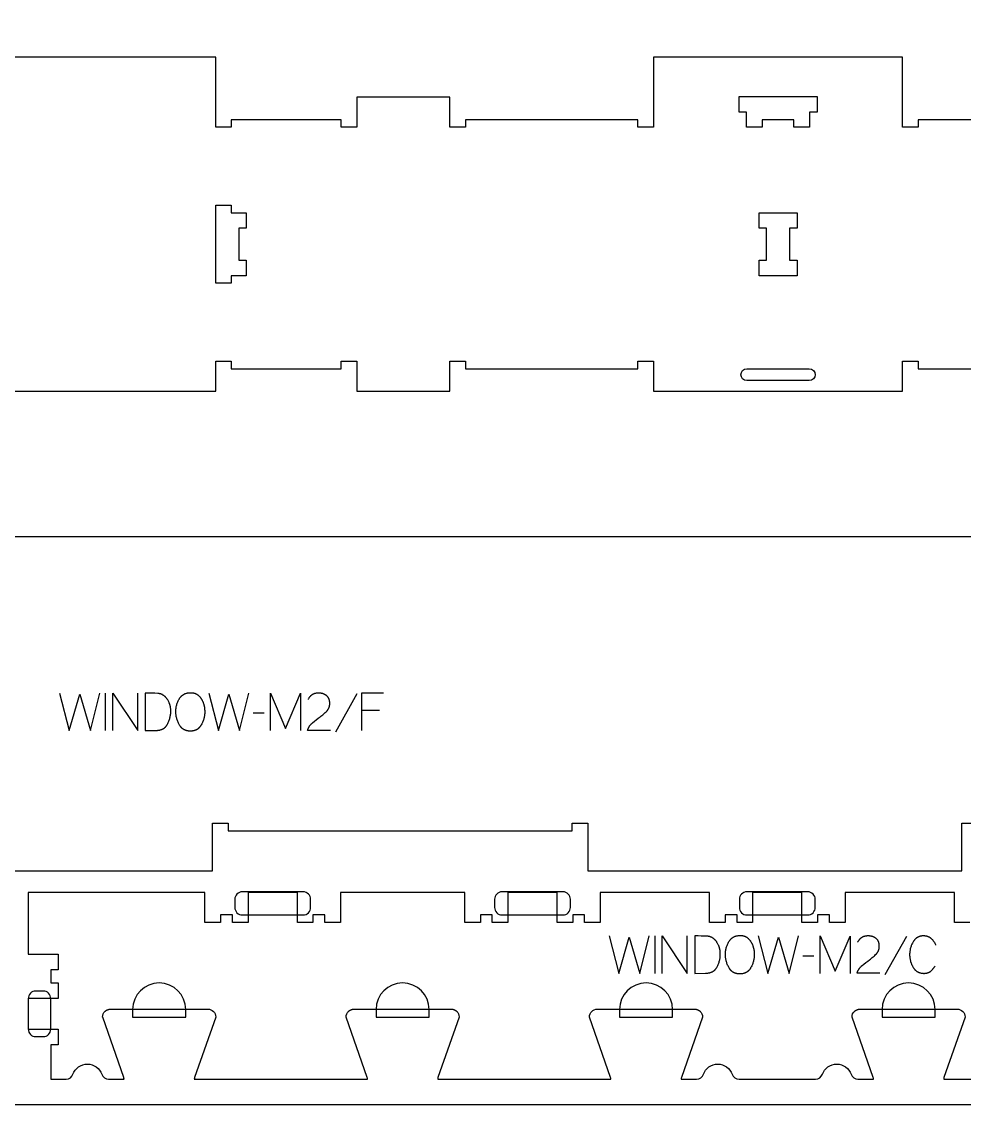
# Model space of a CAD drawing. Extents: x 0 to 4485, y 0 to 8771.
# Drawn here: x 1596 to 2350, y 3763 to 4630 of the extents above; entities that cross this region are included whole.
import ezdxf

# ---------------------------------------------------------------- set-up
doc = ezdxf.new("R2010")
doc.units = 0
for name, color, linetype in [('0_SHEET_SPRUCEPLY_2440X122', 1, 'CONTINUOUS'), ('1_ANYTOOL_1MMDEEP_LABELS_S', 2, 'CONTINUOUS'), ('3_ANYTOOL_CUTTHROUGH_INSID', 4, 'CONTINUOUS'), ('4_ANYTOOL_CUTTHROUGH_OUTSI', 5, 'CONTINUOUS'), ('5_ANYTOOL_HALF_MILL_9MM_IN', 3, 'CONTINUOUS')]:
    doc.layers.add(name, color=color, linetype=linetype)

msp = doc.modelspace()

# ---------------------------------------------------------------- linework, layer by layer
at = {"layer": '0_SHEET_SPRUCEPLY_2440X122'}
msp.add_lwpolyline([(371.7, 4982.59), (371.7, 3762.59), (2811.7, 3762.59), (2811.7, 4982.59)], close=True, dxfattribs=at)
at = {"layer": '1_ANYTOOL_1MMDEEP_LABELS_S', "color": 2}
for points in [[(1625.94, 4092.07), (1633.66, 4062.07), (1642.1, 4091.17), (1650.59, 4062.07), (1658.09, 4092.07)], [(1662.46, 4092.07), (1662.46, 4062.07)], [(1668.46, 4062.07), (1668.46, 4092.07), (1688.51, 4062.07), (1688.51, 4092.07)], [(1745.34, 4092.07), (1753.06, 4062.07), (1761.5, 4091.17), (1769.99, 4062.07), (1777.49, 4092.07)], [(1794.84, 4062.07), (1794.84, 4092.07), (1806.84, 4063.7), (1818.84, 4091.94), (1818.84, 4062.07)], [(1842.71, 4062.11), (1824.41, 4062.15), (1824.56, 4062.61), (1824.64, 4062.83), (1824.72, 4063.05), (1824.81, 4063.27), (1824.9, 4063.49), (1824.99, 4063.71), (1825.09, 4063.92), (1825.19, 4064.13), (1825.29, 4064.34), (1825.4, 4064.54), (1825.51, 4064.75), (1825.62, 4064.95), (1825.74, 4065.14), (1825.86, 4065.34), (1825.98, 4065.53), (1826.11, 4065.72), (1826.24, 4065.91), (1826.38, 4066.1), (1826.52, 4066.28), (1826.66, 4066.46), (1826.81, 4066.64), (1826.96, 4066.82), (1827.11, 4066.99), (1827.27, 4067.17), (1827.43, 4067.34), (1827.59, 4067.5), (1827.76, 4067.67), (1827.93, 4067.83), (1828.11, 4067.99), (1828.46, 4068.3), (1829.94, 4069.52), (1831.43, 4070.71), (1832.94, 4071.87), (1834.46, 4073), (1835.22, 4073.56), (1835.95, 4074.13), (1836.66, 4074.7), (1837.35, 4075.29), (1838.02, 4075.88), (1838.66, 4076.48), (1839.29, 4077.09), (1839.89, 4077.71), (1840.03, 4077.87), (1840.17, 4078.03), (1840.31, 4078.19), (1840.44, 4078.35), (1840.57, 4078.51), (1840.69, 4078.68), (1840.8, 4078.85), (1840.92, 4079.02), (1841.03, 4079.2), (1841.13, 4079.38), (1841.23, 4079.56), (1841.32, 4079.74), (1841.41, 4079.92), (1841.5, 4080.11), (1841.58, 4080.29), (1841.65, 4080.48), (1841.73, 4080.68), (1841.79, 4080.87), (1841.85, 4081.07), (1841.91, 4081.27), (1841.96, 4081.47), (1842.01, 4081.67), (1842.06, 4081.88), (1842.1, 4082.09), (1842.13, 4082.3), (1842.16, 4082.51), (1842.19, 4082.73), (1842.21, 4082.95), (1842.22, 4083.17), (1842.23, 4083.39), (1842.24, 4083.61), (1842.24, 4083.84), (1842.24, 4084.09), (1842.23, 4084.33), (1842.22, 4084.58), (1842.2, 4084.82), (1842.18, 4085.05), (1842.15, 4085.28), (1842.12, 4085.51), (1842.09, 4085.73), (1842.04, 4085.95), (1842, 4086.17), (1841.94, 4086.38), (1841.89, 4086.59), (1841.83, 4086.79), (1841.76, 4086.99), (1841.69, 4087.19), (1841.61, 4087.38), (1841.53, 4087.57), (1841.44, 4087.76), (1841.35, 4087.94), (1841.26, 4088.12), (1841.15, 4088.3), (1841.05, 4088.47), (1840.94, 4088.63), (1840.82, 4088.8), (1840.7, 4088.96), (1840.57, 4089.11), (1840.44, 4089.26), (1840.31, 4089.41), (1840.17, 4089.56), (1840.02, 4089.7), (1839.87, 4089.83), (1839.71, 4089.97), (1839.56, 4090.1), (1839.39, 4090.22), (1839.23, 4090.34), (1839.06, 4090.46), (1838.89, 4090.57), (1838.72, 4090.68), (1838.55, 4090.79), (1838.37, 4090.89), (1838.19, 4090.98), (1838, 4091.07), (1837.82, 4091.16), (1837.63, 4091.25), (1837.44, 4091.33), (1837.25, 4091.4), (1837.05, 4091.47), (1836.85, 4091.54), (1836.65, 4091.61), (1836.45, 4091.66), (1836.24, 4091.72), (1836.04, 4091.77), (1835.82, 4091.82), (1835.61, 4091.86), (1835.39, 4091.9), (1835.17, 4091.94), (1834.95, 4091.97), (1834.73, 4091.99), (1834.5, 4092.02), (1834.27, 4092.03), (1834.04, 4092.05), (1833.81, 4092.06), (1833.33, 4092.07), (1832.96, 4092.06), (1832.6, 4092.05), (1832.25, 4092.02), (1831.9, 4091.99), (1831.56, 4091.94), (1831.23, 4091.89), (1830.9, 4091.82), (1830.58, 4091.75), (1830.27, 4091.66), (1830.11, 4091.62), (1829.96, 4091.57), (1829.81, 4091.52), (1829.66, 4091.46), (1829.51, 4091.41), (1829.36, 4091.35), (1829.22, 4091.29), (1829.08, 4091.23), (1828.93, 4091.16), (1828.79, 4091.09), (1828.66, 4091.02), (1828.52, 4090.95), (1828.38, 4090.87), (1828.25, 4090.79), (1828.12, 4090.71), (1827.99, 4090.63), (1827.86, 4090.54), (1827.73, 4090.45), (1827.61, 4090.36), (1827.48, 4090.27), (1827.36, 4090.17), (1827.24, 4090.07), (1827.12, 4089.97), (1827.01, 4089.87), (1826.89, 4089.76), (1826.78, 4089.66), (1826.66, 4089.55), (1826.55, 4089.43), (1826.45, 4089.32), (1826.34, 4089.2), (1826.23, 4089.08), (1826.13, 4088.95), (1825.93, 4088.7), (1825.73, 4088.44), (1825.54, 4088.16), (1825.35, 4087.88), (1825.18, 4087.58), (1825.01, 4087.28), (1824.84, 4086.97)], [(1863.93, 4091.6), (1846.74, 4060.82)], [(1885.19, 4092.07), (1867.53, 4092.07), (1867.53, 4062.07)], [(1882.01, 4078.1), (1867.53, 4078.1)], [(1789.7, 4075.95), (1780.91, 4075.87)], [(2065.93, 3897.54), (2073.65, 3867.54), (2082.09, 3896.64), (2090.57, 3867.54), (2098.07, 3897.54)], [(2102.45, 3897.54), (2102.45, 3867.54)], [(2108.45, 3867.54), (2108.45, 3897.54), (2128.5, 3867.54), (2128.5, 3897.54)], [(2185.33, 3897.54), (2193.05, 3867.54), (2201.49, 3896.64), (2209.97, 3867.54), (2217.47, 3897.54)], [(2234.83, 3867.54), (2234.83, 3897.54), (2246.83, 3869.17), (2258.83, 3897.41), (2258.83, 3867.54)], [(2282.7, 3867.58), (2264.4, 3867.62), (2264.55, 3868.08), (2264.63, 3868.3), (2264.71, 3868.53), (2264.8, 3868.75), (2264.89, 3868.96), (2264.98, 3869.18), (2265.07, 3869.39), (2265.17, 3869.6), (2265.28, 3869.81), (2265.38, 3870.01), (2265.5, 3870.22), (2265.61, 3870.42), (2265.73, 3870.62), (2265.85, 3870.81), (2265.97, 3871), (2266.1, 3871.2), (2266.23, 3871.38), (2266.37, 3871.57), (2266.51, 3871.75), (2266.65, 3871.94), (2266.8, 3872.11), (2266.95, 3872.29), (2267.1, 3872.47), (2267.26, 3872.64), (2267.42, 3872.81), (2267.58, 3872.97), (2267.75, 3873.14), (2267.92, 3873.3), (2268.09, 3873.46), (2268.45, 3873.77), (2269.93, 3874.99), (2271.42, 3876.18), (2272.93, 3877.34), (2274.45, 3878.47), (2275.21, 3879.03), (2275.94, 3879.6), (2276.65, 3880.17), (2277.34, 3880.76), (2278.01, 3881.35), (2278.65, 3881.95), (2279.27, 3882.56), (2279.87, 3883.18), (2280.02, 3883.34), (2280.16, 3883.5), (2280.3, 3883.66), (2280.43, 3883.82), (2280.55, 3883.99), (2280.68, 3884.15), (2280.79, 3884.32), (2280.91, 3884.5), (2281.01, 3884.67), (2281.12, 3884.85), (2281.22, 3885.03), (2281.31, 3885.21), (2281.4, 3885.39), (2281.49, 3885.58), (2281.57, 3885.77), (2281.64, 3885.96), (2281.71, 3886.15), (2281.78, 3886.34), (2281.84, 3886.54), (2281.9, 3886.74), (2281.95, 3886.94), (2282, 3887.15), (2282.05, 3887.35), (2282.08, 3887.56), (2282.12, 3887.77), (2282.15, 3887.98), (2282.17, 3888.2), (2282.19, 3888.42), (2282.21, 3888.64), (2282.22, 3888.86), (2282.23, 3889.08), (2282.23, 3889.31), (2282.23, 3889.56), (2282.22, 3889.81), (2282.21, 3890.05), (2282.19, 3890.29), (2282.17, 3890.52), (2282.14, 3890.75), (2282.11, 3890.98), (2282.07, 3891.2), (2282.03, 3891.42), (2281.98, 3891.64), (2281.93, 3891.85), (2281.88, 3892.06), (2281.81, 3892.26), (2281.75, 3892.47), (2281.68, 3892.66), (2281.6, 3892.86), (2281.52, 3893.05), (2281.43, 3893.23), (2281.34, 3893.41), (2281.24, 3893.59), (2281.14, 3893.77), (2281.04, 3893.94), (2280.93, 3894.1), (2280.81, 3894.27), (2280.69, 3894.43), (2280.56, 3894.58), (2280.43, 3894.74), (2280.3, 3894.88), (2280.16, 3895.03), (2280.01, 3895.17), (2279.86, 3895.31), (2279.7, 3895.44), (2279.54, 3895.57), (2279.38, 3895.69), (2279.22, 3895.81), (2279.05, 3895.93), (2278.88, 3896.04), (2278.71, 3896.15), (2278.53, 3896.26), (2278.36, 3896.36), (2278.18, 3896.45), (2277.99, 3896.55), (2277.81, 3896.63), (2277.62, 3896.72), (2277.43, 3896.8), (2277.24, 3896.87), (2277.04, 3896.95), (2276.84, 3897.01), (2276.64, 3897.08), (2276.44, 3897.14), (2276.23, 3897.19), (2276.02, 3897.24), (2275.81, 3897.29), (2275.6, 3897.33), (2275.38, 3897.37), (2275.16, 3897.41), (2274.94, 3897.44), (2274.72, 3897.46), (2274.49, 3897.49), (2274.26, 3897.51), (2274.03, 3897.52), (2273.79, 3897.53), (2273.32, 3897.54), (2272.95, 3897.53), (2272.59, 3897.52), (2272.24, 3897.49), (2271.89, 3897.46), (2271.55, 3897.41), (2271.22, 3897.36), (2270.89, 3897.29), (2270.57, 3897.22), (2270.26, 3897.13), (2270.1, 3897.09), (2269.95, 3897.04), (2269.8, 3896.99), (2269.65, 3896.94), (2269.5, 3896.88), (2269.35, 3896.82), (2269.21, 3896.76), (2269.06, 3896.7), (2268.92, 3896.63), (2268.78, 3896.56), (2268.64, 3896.49), (2268.51, 3896.42), (2268.37, 3896.34), (2268.24, 3896.26), (2268.11, 3896.18), (2267.98, 3896.1), (2267.85, 3896.01), (2267.72, 3895.92), (2267.6, 3895.83), (2267.47, 3895.74), (2267.35, 3895.64), (2267.23, 3895.55), (2267.11, 3895.45), (2266.99, 3895.34), (2266.88, 3895.24), (2266.77, 3895.13), (2266.65, 3895.02), (2266.54, 3894.9), (2266.43, 3894.79), (2266.33, 3894.67), (2266.22, 3894.55), (2266.12, 3894.43), (2265.91, 3894.17), (2265.72, 3893.91), (2265.53, 3893.63), (2265.34, 3893.35), (2265.17, 3893.06), (2265, 3892.75), (2264.83, 3892.44)], [(2303.92, 3897.07), (2286.73, 3866.3)], [(2327.53, 3890.04), (2327.37, 3890.44), (2327.2, 3890.83), (2327.02, 3891.22), (2326.83, 3891.6), (2326.63, 3891.96), (2326.42, 3892.32), (2326.2, 3892.67), (2325.97, 3893.01), (2325.73, 3893.34), (2325.48, 3893.67), (2325.23, 3893.98), (2324.96, 3894.29), (2324.68, 3894.58), (2324.39, 3894.87), (2324.09, 3895.15), (2323.78, 3895.42), (2323.62, 3895.55), (2323.46, 3895.67), (2323.3, 3895.8), (2323.14, 3895.91), (2322.97, 3896.03), (2322.8, 3896.14), (2322.63, 3896.24), (2322.46, 3896.35), (2322.29, 3896.44), (2322.11, 3896.54), (2321.93, 3896.62), (2321.75, 3896.71), (2321.56, 3896.79), (2321.38, 3896.87), (2321.19, 3896.94), (2321, 3897.01), (2320.81, 3897.07), (2320.62, 3897.13), (2320.42, 3897.19), (2320.22, 3897.24), (2320.02, 3897.29), (2319.82, 3897.33), (2319.61, 3897.37), (2319.41, 3897.41), (2319.2, 3897.44), (2318.99, 3897.46), (2318.77, 3897.49), (2318.56, 3897.51), (2318.34, 3897.52), (2318.12, 3897.53), (2317.9, 3897.54), (2317.67, 3897.54), (2317.33, 3897.53), (2316.99, 3897.52), (2316.66, 3897.5), (2316.33, 3897.47), (2316.01, 3897.42), (2315.7, 3897.37), (2315.39, 3897.31), (2315.08, 3897.25), (2314.78, 3897.17), (2314.49, 3897.08), (2314.2, 3896.98), (2313.91, 3896.88), (2313.63, 3896.76), (2313.49, 3896.7), (2313.36, 3896.64), (2313.22, 3896.57), (2313.09, 3896.51), (2312.96, 3896.44), (2312.83, 3896.37), (2312.7, 3896.29), (2312.57, 3896.21), (2312.44, 3896.13), (2312.32, 3896.05), (2312.19, 3895.97), (2312.07, 3895.88), (2311.95, 3895.8), (2311.83, 3895.71), (2311.59, 3895.52), (2311.36, 3895.32), (2311.13, 3895.11), (2310.91, 3894.9), (2310.7, 3894.67), (2310.49, 3894.44), (2310.28, 3894.2), (2310.08, 3893.95), (2309.89, 3893.68), (2309.7, 3893.41), (2309.52, 3893.13), (2309.34, 3892.85), (2309, 3892.26), (2308.68, 3891.66), (2308.38, 3891.05), (2308.11, 3890.44), (2307.86, 3889.82), (2307.63, 3889.2), (2307.42, 3888.56), (2307.23, 3887.92), (2307.07, 3887.27), (2306.93, 3886.62), (2306.81, 3885.96), (2306.71, 3885.29), (2306.63, 3884.61), (2306.58, 3883.93), (2306.54, 3883.24), (2306.53, 3882.54), (2306.54, 3881.84), (2306.58, 3881.15), (2306.63, 3880.47), (2306.71, 3879.79), (2306.81, 3879.12), (2306.93, 3878.46), (2307.08, 3877.8), (2307.16, 3877.48), (2307.24, 3877.15), (2307.34, 3876.83), (2307.43, 3876.51), (2307.54, 3876.2), (2307.65, 3875.88), (2307.76, 3875.57), (2307.88, 3875.25), (2308.13, 3874.64), (2308.41, 3874.02), (2308.71, 3873.42), (2309.04, 3872.82), (2309.38, 3872.23), (2309.56, 3871.94), (2309.75, 3871.66), (2309.94, 3871.39), (2310.14, 3871.13), (2310.34, 3870.88), (2310.55, 3870.64), (2310.77, 3870.4), (2310.99, 3870.18), (2311.22, 3869.96), (2311.45, 3869.76), (2311.69, 3869.56), (2311.81, 3869.46), (2311.93, 3869.37), (2312.06, 3869.28), (2312.18, 3869.19), (2312.31, 3869.11), (2312.44, 3869.02), (2312.57, 3868.94), (2312.7, 3868.86), (2312.83, 3868.79), (2312.97, 3868.71), (2313.1, 3868.64), (2313.24, 3868.57), (2313.52, 3868.44), (2313.8, 3868.31), (2314.09, 3868.2), (2314.39, 3868.09), (2314.69, 3868), (2315, 3867.91), (2315.31, 3867.83), (2315.63, 3867.76), (2315.95, 3867.7), (2316.28, 3867.65), (2316.62, 3867.61), (2316.96, 3867.58), (2317.31, 3867.56), (2317.66, 3867.54), (2318.02, 3867.54), (2318.4, 3867.54), (2318.77, 3867.56), (2318.96, 3867.58), (2319.14, 3867.6), (2319.32, 3867.62), (2319.5, 3867.64), (2319.68, 3867.67), (2319.85, 3867.7), (2320.03, 3867.73), (2320.2, 3867.77), (2320.37, 3867.81), (2320.54, 3867.85), (2320.7, 3867.9), (2320.87, 3867.95), (2321.03, 3868), (2321.19, 3868.05), (2321.35, 3868.11), (2321.51, 3868.17), (2321.66, 3868.24), (2321.81, 3868.31), (2321.97, 3868.38), (2322.12, 3868.45), (2322.26, 3868.53), (2322.41, 3868.61), (2322.55, 3868.7), (2322.7, 3868.79), (2322.84, 3868.88), (2322.97, 3868.97), (2323.11, 3869.07), (2323.25, 3869.17), (2323.51, 3869.37), (2323.77, 3869.59), (2324.03, 3869.81), (2324.27, 3870.04), (2324.52, 3870.28), (2324.76, 3870.52), (2324.99, 3870.77), (2325.22, 3871.03), (2325.44, 3871.3), (2325.66, 3871.57), (2325.87, 3871.85), (2326.07, 3872.14), (2326.28, 3872.44), (2326.47, 3872.74), (2326.66, 3873.05), (2326.85, 3873.37)], [(2229.69, 3881.42), (2220.9, 3881.34)]]:
    msp.add_lwpolyline(points, dxfattribs=at)
for points in [[(1694.56, 4092.07), (1694.56, 4062.07), (1703.09, 4062.15), (1703.5, 4062.16), (1703.9, 4062.18), (1704.3, 4062.21), (1704.68, 4062.25), (1705.06, 4062.3), (1705.44, 4062.36), (1705.8, 4062.42), (1706.16, 4062.5), (1706.5, 4062.58), (1706.84, 4062.68), (1707.18, 4062.78), (1707.5, 4062.9), (1707.82, 4063.02), (1707.97, 4063.09), (1708.13, 4063.15), (1708.28, 4063.22), (1708.43, 4063.3), (1708.58, 4063.37), (1708.72, 4063.45), (1708.87, 4063.53), (1709.01, 4063.61), (1709.15, 4063.69), (1709.28, 4063.78), (1709.42, 4063.87), (1709.55, 4063.96), (1709.69, 4064.06), (1709.82, 4064.15), (1709.94, 4064.25), (1710.07, 4064.35), (1710.19, 4064.45), (1710.32, 4064.56), (1710.44, 4064.67), (1710.55, 4064.78), (1710.67, 4064.89), (1710.78, 4065.01), (1710.9, 4065.12), (1711.01, 4065.24), (1711.12, 4065.36), (1711.22, 4065.49), (1711.33, 4065.62), (1711.43, 4065.74), (1711.53, 4065.88), (1711.63, 4066.01), (1711.72, 4066.15), (1711.82, 4066.29), (1712, 4066.57), (1712.18, 4066.86), (1712.34, 4067.17), (1712.66, 4067.79), (1712.96, 4068.41), (1713.23, 4069.04), (1713.49, 4069.68), (1713.72, 4070.32), (1713.94, 4070.97), (1714.13, 4071.62), (1714.3, 4072.28), (1714.46, 4072.94), (1714.59, 4073.61), (1714.7, 4074.29), (1714.79, 4074.97), (1714.87, 4075.66), (1714.92, 4076.35), (1714.95, 4077.05), (1714.96, 4077.75), (1714.95, 4078.35), (1714.92, 4078.94), (1714.87, 4079.53), (1714.8, 4080.1), (1714.71, 4080.68), (1714.66, 4080.96), (1714.61, 4081.24), (1714.55, 4081.53), (1714.48, 4081.8), (1714.41, 4082.08), (1714.34, 4082.36), (1714.26, 4082.63), (1714.17, 4082.91), (1714.08, 4083.18), (1713.99, 4083.45), (1713.89, 4083.72), (1713.78, 4083.99), (1713.67, 4084.25), (1713.56, 4084.52), (1713.32, 4085.04), (1713.05, 4085.56), (1712.77, 4086.07), (1712.47, 4086.58), (1712.28, 4086.89), (1712.08, 4087.18), (1711.88, 4087.47), (1711.67, 4087.75), (1711.47, 4088.02), (1711.25, 4088.28), (1711.04, 4088.53), (1710.82, 4088.77), (1710.6, 4089), (1710.37, 4089.23), (1710.15, 4089.44), (1709.91, 4089.64), (1709.68, 4089.84), (1709.44, 4090.02), (1709.2, 4090.2), (1708.95, 4090.37), (1708.7, 4090.53), (1708.45, 4090.68), (1708.2, 4090.82), (1707.94, 4090.95), (1707.67, 4091.07), (1707.41, 4091.18), (1707.14, 4091.28), (1706.87, 4091.37), (1706.59, 4091.46), (1706.31, 4091.53), (1706.03, 4091.6), (1705.74, 4091.66), (1705.45, 4091.7), (1705.16, 4091.74), (1704.86, 4091.77), (1704.56, 4091.79), (1702.13, 4091.89), (1699.65, 4091.98), (1697.13, 4092.03)], [(1731.03, 4092.41), (1731.4, 4092.4), (1731.77, 4092.39), (1732.12, 4092.36), (1732.47, 4092.32), (1732.65, 4092.29), (1732.82, 4092.27), (1732.99, 4092.24), (1733.15, 4092.2), (1733.32, 4092.17), (1733.48, 4092.13), (1733.64, 4092.08), (1733.8, 4092.04), (1733.96, 4091.99), (1734.12, 4091.94), (1734.27, 4091.89), (1734.43, 4091.83), (1734.58, 4091.77), (1734.73, 4091.71), (1734.88, 4091.65), (1735.02, 4091.58), (1735.17, 4091.51), (1735.31, 4091.43), (1735.45, 4091.36), (1735.59, 4091.28), (1735.73, 4091.2), (1735.86, 4091.11), (1736, 4091.02), (1736.13, 4090.93), (1736.39, 4090.74), (1736.64, 4090.55), (1736.89, 4090.35), (1737.13, 4090.14), (1737.37, 4089.93), (1737.6, 4089.71), (1737.82, 4089.49), (1738.04, 4089.25), (1738.25, 4089.02), (1738.46, 4088.77), (1738.66, 4088.52), (1738.86, 4088.27), (1739.05, 4088.01), (1739.23, 4087.74), (1739.41, 4087.46), (1739.58, 4087.18), (1739.75, 4086.9), (1739.91, 4086.61), (1740.06, 4086.31), (1740.21, 4086.02), (1740.35, 4085.72), (1740.49, 4085.41), (1740.62, 4085.1), (1740.75, 4084.79), (1740.87, 4084.48), (1740.98, 4084.16), (1741.09, 4083.84), (1741.19, 4083.51), (1741.29, 4083.18), (1741.38, 4082.85), (1741.47, 4082.51), (1741.55, 4082.17), (1741.7, 4081.48), (1741.82, 4080.81), (1741.93, 4080.14), (1742.02, 4079.48), (1742.08, 4078.82), (1742.13, 4078.17), (1742.16, 4077.53), (1742.17, 4076.9), (1742.16, 4076.26), (1742.13, 4075.62), (1742.07, 4074.98), (1742, 4074.35), (1741.9, 4073.71), (1741.78, 4073.07), (1741.64, 4072.43), (1741.48, 4071.8), (1741.3, 4071.16), (1741.09, 4070.52), (1740.87, 4069.88), (1740.62, 4069.25), (1740.35, 4068.61), (1740.06, 4067.97), (1739.74, 4067.33), (1739.41, 4066.7), (1739.23, 4066.38), (1739.05, 4066.08), (1738.86, 4065.78), (1738.67, 4065.5), (1738.47, 4065.23), (1738.26, 4064.96), (1738.05, 4064.71), (1737.83, 4064.46), (1737.71, 4064.35), (1737.6, 4064.23), (1737.49, 4064.12), (1737.37, 4064.01), (1737.25, 4063.9), (1737.13, 4063.79), (1737.01, 4063.69), (1736.89, 4063.59), (1736.76, 4063.49), (1736.63, 4063.39), (1736.51, 4063.3), (1736.38, 4063.21), (1736.25, 4063.12), (1736.11, 4063.03), (1735.98, 4062.95), (1735.85, 4062.87), (1735.71, 4062.79), (1735.57, 4062.72), (1735.43, 4062.64), (1735.29, 4062.57), (1735.14, 4062.5), (1735, 4062.44), (1734.85, 4062.37), (1734.71, 4062.31), (1734.56, 4062.25), (1734.4, 4062.2), (1734.25, 4062.14), (1734.1, 4062.09), (1733.78, 4062), (1733.47, 4061.91), (1733.14, 4061.84), (1732.81, 4061.77), (1732.47, 4061.72), (1732.13, 4061.68), (1731.78, 4061.64), (1731.42, 4061.62), (1731.06, 4061.6), (1730.69, 4061.6), (1730.3, 4061.6), (1729.93, 4061.62), (1729.56, 4061.64), (1729.2, 4061.68), (1728.84, 4061.72), (1728.49, 4061.78), (1728.15, 4061.84), (1727.81, 4061.92), (1727.48, 4062.01), (1727.16, 4062.1), (1727, 4062.15), (1726.85, 4062.21), (1726.69, 4062.27), (1726.54, 4062.32), (1726.38, 4062.39), (1726.23, 4062.45), (1726.09, 4062.52), (1725.94, 4062.59), (1725.79, 4062.66), (1725.65, 4062.73), (1725.51, 4062.81), (1725.37, 4062.89), (1725.23, 4062.97), (1725.09, 4063.06), (1724.96, 4063.15), (1724.82, 4063.24), (1724.69, 4063.33), (1724.56, 4063.42), (1724.43, 4063.52), (1724.3, 4063.62), (1724.18, 4063.72), (1724.05, 4063.83), (1723.93, 4063.94), (1723.81, 4064.05), (1723.69, 4064.16), (1723.57, 4064.27), (1723.46, 4064.39), (1723.35, 4064.51), (1723.23, 4064.64), (1723.12, 4064.76), (1722.91, 4065.02), (1722.7, 4065.29), (1722.49, 4065.57), (1722.3, 4065.85), (1722.11, 4066.15), (1721.93, 4066.46), (1721.75, 4066.78), (1721.42, 4067.43), (1721.1, 4068.08), (1720.81, 4068.73), (1720.54, 4069.38), (1720.29, 4070.03), (1720.07, 4070.68), (1719.86, 4071.33), (1719.68, 4071.98), (1719.52, 4072.63), (1719.38, 4073.28), (1719.26, 4073.93), (1719.16, 4074.58), (1719.08, 4075.24), (1719.03, 4075.89), (1719, 4076.54), (1718.99, 4077.2), (1719, 4077.89), (1719.03, 4078.58), (1719.09, 4079.26), (1719.17, 4079.93), (1719.27, 4080.6), (1719.39, 4081.27), (1719.54, 4081.93), (1719.71, 4082.58), (1719.9, 4083.23), (1720.12, 4083.87), (1720.35, 4084.5), (1720.61, 4085.13), (1720.9, 4085.75), (1721.2, 4086.37), (1721.53, 4086.98), (1721.88, 4087.59), (1722.06, 4087.88), (1722.25, 4088.17), (1722.45, 4088.45), (1722.65, 4088.72), (1722.87, 4088.98), (1723.08, 4089.23), (1723.31, 4089.47), (1723.54, 4089.7), (1723.65, 4089.81), (1723.77, 4089.92), (1723.89, 4090.03), (1724.02, 4090.13), (1724.14, 4090.23), (1724.27, 4090.33), (1724.39, 4090.43), (1724.52, 4090.53), (1724.65, 4090.62), (1724.78, 4090.71), (1724.92, 4090.8), (1725.05, 4090.88), (1725.19, 4090.97), (1725.33, 4091.05), (1725.47, 4091.13), (1725.61, 4091.2), (1725.76, 4091.28), (1725.9, 4091.35), (1726.2, 4091.49), (1726.5, 4091.61), (1726.81, 4091.73), (1727.12, 4091.84), (1727.45, 4091.94), (1727.78, 4092.03), (1728.11, 4092.11), (1728.45, 4092.18), (1728.8, 4092.24), (1729.16, 4092.29), (1729.52, 4092.33), (1729.89, 4092.37), (1730.26, 4092.39), (1730.64, 4092.41)], [(2134.55, 3897.54), (2134.55, 3867.54), (2143.07, 3867.62), (2143.49, 3867.63), (2143.89, 3867.65), (2144.28, 3867.68), (2144.67, 3867.72), (2145.05, 3867.77), (2145.42, 3867.83), (2145.79, 3867.89), (2146.14, 3867.97), (2146.49, 3868.06), (2146.83, 3868.15), (2147.17, 3868.26), (2147.49, 3868.37), (2147.81, 3868.49), (2147.96, 3868.56), (2148.12, 3868.63), (2148.27, 3868.7), (2148.42, 3868.77), (2148.56, 3868.84), (2148.71, 3868.92), (2148.85, 3869), (2149, 3869.08), (2149.14, 3869.17), (2149.27, 3869.25), (2149.41, 3869.34), (2149.54, 3869.43), (2149.67, 3869.53), (2149.8, 3869.62), (2149.93, 3869.72), (2150.06, 3869.82), (2150.18, 3869.93), (2150.3, 3870.03), (2150.42, 3870.14), (2150.54, 3870.25), (2150.66, 3870.36), (2150.77, 3870.48), (2150.89, 3870.59), (2151, 3870.71), (2151.1, 3870.84), (2151.21, 3870.96), (2151.31, 3871.09), (2151.42, 3871.22), (2151.52, 3871.35), (2151.62, 3871.48), (2151.71, 3871.62), (2151.81, 3871.76), (2151.99, 3872.04), (2152.16, 3872.34), (2152.33, 3872.64), (2152.65, 3873.26), (2152.94, 3873.88), (2153.22, 3874.51), (2153.48, 3875.15), (2153.71, 3875.79), (2153.92, 3876.44), (2154.12, 3877.09), (2154.29, 3877.75), (2154.45, 3878.41), (2154.58, 3879.08), (2154.69, 3879.76), (2154.78, 3880.44), (2154.85, 3881.13), (2154.91, 3881.82), (2154.94, 3882.52), (2154.95, 3883.22), (2154.94, 3883.82), (2154.91, 3884.41), (2154.86, 3885), (2154.79, 3885.58), (2154.7, 3886.15), (2154.65, 3886.43), (2154.6, 3886.72), (2154.54, 3887), (2154.47, 3887.28), (2154.4, 3887.55), (2154.32, 3887.83), (2154.24, 3888.11), (2154.16, 3888.38), (2154.07, 3888.65), (2153.98, 3888.92), (2153.88, 3889.19), (2153.77, 3889.46), (2153.66, 3889.73), (2153.55, 3889.99), (2153.31, 3890.51), (2153.04, 3891.03), (2152.76, 3891.55), (2152.46, 3892.05), (2152.27, 3892.36), (2152.07, 3892.66), (2151.87, 3892.94), (2151.66, 3893.22), (2151.45, 3893.49), (2151.24, 3893.75), (2151.03, 3894), (2150.81, 3894.24), (2150.59, 3894.47), (2150.36, 3894.7), (2150.13, 3894.91), (2149.9, 3895.12), (2149.67, 3895.31), (2149.43, 3895.5), (2149.19, 3895.67), (2148.94, 3895.84), (2148.69, 3896), (2148.44, 3896.15), (2148.18, 3896.29), (2147.93, 3896.42), (2147.66, 3896.54), (2147.4, 3896.65), (2147.13, 3896.75), (2146.86, 3896.85), (2146.58, 3896.93), (2146.3, 3897), (2146.02, 3897.07), (2145.73, 3897.13), (2145.44, 3897.17), (2145.15, 3897.21), (2144.85, 3897.24), (2144.55, 3897.26), (2142.12, 3897.37), (2139.64, 3897.45), (2137.12, 3897.5)], [(2171.02, 3897.88), (2171.39, 3897.88), (2171.75, 3897.86), (2172.11, 3897.83), (2172.46, 3897.79), (2172.63, 3897.76), (2172.8, 3897.74), (2172.97, 3897.71), (2173.14, 3897.67), (2173.31, 3897.64), (2173.47, 3897.6), (2173.63, 3897.56), (2173.79, 3897.51), (2173.95, 3897.46), (2174.11, 3897.41), (2174.26, 3897.36), (2174.42, 3897.3), (2174.57, 3897.24), (2174.72, 3897.18), (2174.87, 3897.12), (2175.01, 3897.05), (2175.16, 3896.98), (2175.3, 3896.91), (2175.44, 3896.83), (2175.58, 3896.75), (2175.72, 3896.67), (2175.85, 3896.58), (2175.99, 3896.49), (2176.12, 3896.4), (2176.38, 3896.21), (2176.63, 3896.02), (2176.88, 3895.82), (2177.12, 3895.61), (2177.36, 3895.4), (2177.59, 3895.18), (2177.81, 3894.96), (2178.03, 3894.73), (2178.24, 3894.49), (2178.45, 3894.24), (2178.65, 3893.99), (2178.85, 3893.74), (2179.03, 3893.48), (2179.22, 3893.21), (2179.4, 3892.93), (2179.57, 3892.65), (2179.73, 3892.37), (2179.89, 3892.08), (2180.05, 3891.78), (2180.2, 3891.49), (2180.34, 3891.19), (2180.48, 3890.88), (2180.61, 3890.57), (2180.74, 3890.26), (2180.86, 3889.95), (2180.97, 3889.63), (2181.08, 3889.31), (2181.18, 3888.98), (2181.28, 3888.65), (2181.37, 3888.32), (2181.46, 3887.98), (2181.54, 3887.64), (2181.68, 3886.96), (2181.81, 3886.28), (2181.92, 3885.61), (2182, 3884.95), (2182.07, 3884.29), (2182.12, 3883.64), (2182.15, 3883), (2182.16, 3882.37), (2182.15, 3881.73), (2182.12, 3881.09), (2182.06, 3880.45), (2181.99, 3879.82), (2181.89, 3879.18), (2181.77, 3878.54), (2181.63, 3877.9), (2181.47, 3877.27), (2181.29, 3876.63), (2181.08, 3875.99), (2180.85, 3875.35), (2180.61, 3874.72), (2180.34, 3874.08), (2180.04, 3873.44), (2179.73, 3872.8), (2179.4, 3872.17), (2179.22, 3871.85), (2179.04, 3871.55), (2178.85, 3871.26), (2178.66, 3870.97), (2178.45, 3870.7), (2178.25, 3870.43), (2178.03, 3870.18), (2177.81, 3869.94), (2177.7, 3869.82), (2177.59, 3869.7), (2177.47, 3869.59), (2177.36, 3869.48), (2177.24, 3869.37), (2177.12, 3869.26), (2177, 3869.16), (2176.87, 3869.06), (2176.75, 3868.96), (2176.62, 3868.86), (2176.5, 3868.77), (2176.37, 3868.68), (2176.24, 3868.59), (2176.1, 3868.51), (2175.97, 3868.42), (2175.83, 3868.34), (2175.7, 3868.26), (2175.56, 3868.19), (2175.42, 3868.11), (2175.28, 3868.04), (2175.13, 3867.97), (2174.99, 3867.91), (2174.84, 3867.85), (2174.69, 3867.78), (2174.54, 3867.73), (2174.39, 3867.67), (2174.24, 3867.62), (2174.09, 3867.56), (2173.77, 3867.47), (2173.45, 3867.39), (2173.13, 3867.31), (2172.8, 3867.25), (2172.46, 3867.19), (2172.11, 3867.15), (2171.76, 3867.11), (2171.41, 3867.09), (2171.04, 3867.07), (2170.67, 3867.07), (2170.29, 3867.07), (2169.92, 3867.09), (2169.55, 3867.11), (2169.18, 3867.15), (2168.83, 3867.19), (2168.48, 3867.25), (2168.14, 3867.32), (2167.8, 3867.39), (2167.47, 3867.48), (2167.15, 3867.57), (2166.99, 3867.63), (2166.83, 3867.68), (2166.68, 3867.74), (2166.53, 3867.8), (2166.37, 3867.86), (2166.22, 3867.92), (2166.07, 3867.99), (2165.93, 3868.06), (2165.78, 3868.13), (2165.64, 3868.21), (2165.5, 3868.28), (2165.35, 3868.36), (2165.22, 3868.45), (2165.08, 3868.53), (2164.94, 3868.62), (2164.81, 3868.71), (2164.68, 3868.8), (2164.55, 3868.9), (2164.42, 3868.99), (2164.29, 3869.09), (2164.17, 3869.2), (2164.04, 3869.3), (2163.92, 3869.41), (2163.8, 3869.52), (2163.68, 3869.63), (2163.56, 3869.75), (2163.45, 3869.86), (2163.33, 3869.98), (2163.22, 3870.11), (2163.11, 3870.23), (2162.9, 3870.49), (2162.69, 3870.76), (2162.48, 3871.04), (2162.29, 3871.33), (2162.1, 3871.62), (2161.91, 3871.93), (2161.74, 3872.25), (2161.4, 3872.9), (2161.09, 3873.55), (2160.8, 3874.2), (2160.53, 3874.85), (2160.28, 3875.5), (2160.05, 3876.15), (2159.85, 3876.8), (2159.67, 3877.45), (2159.5, 3878.1), (2159.36, 3878.75), (2159.24, 3879.4), (2159.15, 3880.06), (2159.07, 3880.71), (2159.02, 3881.36), (2158.99, 3882.01), (2158.97, 3882.67), (2158.99, 3883.36), (2159.02, 3884.05), (2159.08, 3884.73), (2159.16, 3885.41), (2159.26, 3886.08), (2159.38, 3886.74), (2159.53, 3887.4), (2159.7, 3888.05), (2159.89, 3888.7), (2160.1, 3889.34), (2160.34, 3889.97), (2160.6, 3890.6), (2160.88, 3891.23), (2161.19, 3891.84), (2161.52, 3892.45), (2161.87, 3893.06), (2162.05, 3893.36), (2162.24, 3893.64), (2162.44, 3893.92), (2162.64, 3894.19), (2162.85, 3894.45), (2163.07, 3894.7), (2163.29, 3894.94), (2163.52, 3895.17), (2163.64, 3895.28), (2163.76, 3895.39), (2163.88, 3895.5), (2164, 3895.6), (2164.13, 3895.7), (2164.25, 3895.8), (2164.38, 3895.9), (2164.51, 3896), (2164.64, 3896.09), (2164.77, 3896.18), (2164.91, 3896.27), (2165.04, 3896.36), (2165.18, 3896.44), (2165.32, 3896.52), (2165.46, 3896.6), (2165.6, 3896.68), (2165.75, 3896.75), (2165.89, 3896.82), (2166.19, 3896.96), (2166.49, 3897.09), (2166.8, 3897.2), (2167.11, 3897.31), (2167.44, 3897.41), (2167.76, 3897.5), (2168.1, 3897.58), (2168.44, 3897.65), (2168.79, 3897.71), (2169.14, 3897.76), (2169.51, 3897.81), (2169.87, 3897.84), (2170.25, 3897.86), (2170.63, 3897.88)]]:
    msp.add_lwpolyline(points, close=True, dxfattribs=at)
at = {"layer": '3_ANYTOOL_CUTTHROUGH_INSID', "color": 4}
for points in [[(2188.42, 4551.41), (2188.42, 4545.41), (2175.92, 4545.41), (2175.92, 4557.41), (2169.92, 4557.41), (2169.92, 4569.91), (2232.42, 4569.91), (2232.42, 4557.41), (2226.42, 4557.41), (2226.42, 4545.41), (2213.92, 4545.41), (2213.92, 4551.41)], [(1750.92, 4482.95), (1763.42, 4482.95), (1763.42, 4476.95), (1775.42, 4476.95), (1775.42, 4464.45), (1769.42, 4464.45), (1769.42, 4438.95), (1775.42, 4438.95), (1775.42, 4426.45), (1763.42, 4426.45), (1763.42, 4420.45), (1750.92, 4420.45)], [(2210.42, 4464.45), (2210.42, 4438.95), (2216.42, 4438.95), (2216.42, 4426.45), (2185.92, 4426.45), (2185.92, 4438.95), (2191.92, 4438.95), (2191.92, 4464.45), (2185.92, 4464.45), (2185.92, 4476.95), (2216.42, 4476.95), (2216.42, 4464.45)]]:
    msp.add_lwpolyline(points, close=True, dxfattribs=at)
msp.add_lwpolyline([(2226.17, 4342.41), (2176.17, 4342.41, -1), (2176.17, 4351.91), (2226.17, 4351.91, -1)], format="xyb", close=True, dxfattribs=at)
at = {"layer": '4_ANYTOOL_CUTTHROUGH_OUTSI', "color": 5}
for points in [[(2451.42, 4551.41), (2313.42, 4551.41), (2313.42, 4545.41), (2300.92, 4545.41), (2300.92, 4601.41), (2101.42, 4601.41), (2101.42, 4545.41), (2088.92, 4545.41), (2088.92, 4551.41), (1950.92, 4551.41), (1950.92, 4545.41), (1938.42, 4545.41), (1938.42, 4569.41), (1863.92, 4569.41), (1863.92, 4545.41), (1851.42, 4545.41), (1851.42, 4551.41), (1763.42, 4551.41), (1763.42, 4545.41), (1750.92, 4545.41), (1750.92, 4601.41), (1451.42, 4601.41)], [(551.42, 4333.91), (1750.92, 4333.91), (1750.92, 4357.91), (1763.42, 4357.91), (1763.42, 4351.91), (1851.42, 4351.91), (1851.42, 4357.91), (1863.92, 4357.91), (1863.92, 4333.91), (1938.42, 4333.91), (1938.42, 4357.91), (1950.92, 4357.91), (1950.92, 4351.91), (2051.17, 4351.91), (2088.92, 4351.91), (2088.92, 4357.91), (2101.42, 4357.91), (2101.42, 4333.91), (2300.92, 4333.91), (2300.92, 4357.91), (2313.42, 4357.91), (2313.42, 4351.91), (2451.42, 4351.91)], [(2648.32, 4217.25), (1448.82, 4217.25)], [(1448.82, 3949.75), (1748.32, 3949.75), (1748.32, 3987.75), (1760.82, 3987.75), (1760.82, 3981.75), (2036.32, 3981.75), (2036.32, 3987.75), (2048.82, 3987.75), (2048.82, 3949.75), (2348.32, 3949.75), (2348.32, 3987.75), (2360.82, 3987.75)]]:
    msp.add_lwpolyline(points, dxfattribs=at)
for points in [[(2354.81, 3908.34), (2342.31, 3908.34), (2342.31, 3908.59), (2342.31, 3932.34), (2254.81, 3932.34), (2254.81, 3908.59), (2254.81, 3908.34), (2242.31, 3908.34), (2242.31, 3914.34), (2232.81, 3914.34), (2232.81, 3908.34), (2220.31, 3908.34), (2220.31, 3908.59), (2220.31, 3932.34), (2180.81, 3932.34), (2180.81, 3908.59), (2180.81, 3908.34), (2168.31, 3908.34), (2168.31, 3914.34), (2158.81, 3914.34), (2158.81, 3908.34), (2146.31, 3908.34), (2146.31, 3908.59), (2146.31, 3932.34), (2058.81, 3932.34), (2058.81, 3908.59), (2058.81, 3908.34), (2046.31, 3908.34), (2046.31, 3914.34), (2036.81, 3914.34), (2036.81, 3908.34), (2024.31, 3908.34), (2024.31, 3908.59), (2024.31, 3932.34), (1984.81, 3932.34), (1984.81, 3908.59), (1984.81, 3908.34), (1972.31, 3908.34), (1972.31, 3914.34), (1962.81, 3914.34), (1962.81, 3908.34), (1950.31, 3908.34), (1950.31, 3908.59), (1950.31, 3932.34), (1850.81, 3932.34), (1850.81, 3908.59), (1850.81, 3908.34), (1838.31, 3908.34), (1838.31, 3914.34), (1828.81, 3914.34), (1828.81, 3908.34), (1816.31, 3908.34), (1816.31, 3908.59), (1816.31, 3932.34), (1776.81, 3932.34), (1776.81, 3908.59), (1776.81, 3908.34), (1764.31, 3908.34), (1764.31, 3914.34), (1754.81, 3914.34), (1754.81, 3908.34), (1742.31, 3908.34), (1742.31, 3908.59), (1742.31, 3932.34), (1600.81, 3932.34), (1600.81, 3882.84), (1624.81, 3882.84), (1624.81, 3870.34), (1618.81, 3870.34), (1618.81, 3859.84), (1624.81, 3859.84), (1624.81, 3847.34), (1600.81, 3847.34), (1600.81, 3822.84), (1624.81, 3822.84), (1624.81, 3810.34), (1618.81, 3810.34), (1618.81, 3782.84), (1631.22, 3782.84), (1631.22, 3782.84, 0.317837), (1636.64, 3786.68, -0.317837), (1648.19, 3794.84, -0.317837), (1659.74, 3786.68, 0.317837), (1665.16, 3782.84), (1677.56, 3782.84, 0.061485), (1677.32, 3784.23), (1660.43, 3832.51), (1660.41, 3832.55), (1660.41, 3832.59), (1660.41, 3832.59, -0.198912), (1662.24, 3837.01), (1662.35, 3837.12), (1662.46, 3837.22), (1662.57, 3837.32), (1662.69, 3837.42), (1662.81, 3837.51), (1662.93, 3837.6), (1663.05, 3837.69), (1663.18, 3837.78), (1663.31, 3837.87), (1663.44, 3837.95), (1663.57, 3838.03), (1663.71, 3838.1), (1663.85, 3838.17), (1663.99, 3838.24), (1664.13, 3838.3), (1664.27, 3838.37), (1664.42, 3838.42), (1664.56, 3838.48), (1664.71, 3838.53), (1664.86, 3838.57), (1665, 3838.62), (1665.15, 3838.66), (1665.3, 3838.69), (1665.46, 3838.72), (1665.61, 3838.75), (1665.76, 3838.78), (1665.91, 3838.8), (1666.06, 3838.81), (1666.21, 3838.83), (1666.36, 3838.83), (1666.51, 3838.84), (1666.66, 3838.84), (1744.66, 3838.84, -0.414214), (1750.91, 3832.59), (1750.91, 3832.55), (1750.9, 3832.51), (1734, 3784.23), (1734, 3784.23, 0.061485), (1733.77, 3782.84), (1872.46, 3782.84, 0.061485), (1872.22, 3784.23), (1855.33, 3832.51), (1855.31, 3832.55), (1855.31, 3832.59), (1855.31, 3832.59, -0.198912), (1857.14, 3837.01), (1857.25, 3837.12), (1857.36, 3837.22), (1857.47, 3837.32), (1857.59, 3837.42), (1857.71, 3837.51), (1857.83, 3837.6), (1857.95, 3837.69), (1858.08, 3837.78), (1858.21, 3837.87), (1858.34, 3837.95), (1858.47, 3838.03), (1858.61, 3838.1), (1858.75, 3838.17), (1858.89, 3838.24), (1859.03, 3838.3), (1859.17, 3838.37), (1859.32, 3838.42), (1859.46, 3838.48), (1859.61, 3838.53), (1859.76, 3838.57), (1859.9, 3838.62), (1860.05, 3838.66), (1860.2, 3838.69), (1860.36, 3838.72), (1860.51, 3838.75), (1860.66, 3838.78), (1860.81, 3838.8), (1860.96, 3838.81), (1861.11, 3838.83), (1861.26, 3838.83), (1861.41, 3838.84), (1861.56, 3838.84), (1939.56, 3838.84), (1939.71, 3838.84), (1939.86, 3838.83), (1940.01, 3838.83), (1940.17, 3838.81), (1940.32, 3838.8), (1940.47, 3838.78), (1940.62, 3838.75), (1940.77, 3838.72), (1940.92, 3838.69), (1941.07, 3838.66), (1941.22, 3838.62), (1941.37, 3838.57), (1941.52, 3838.53), (1941.66, 3838.48), (1941.81, 3838.42), (1941.95, 3838.37), (1942.1, 3838.3), (1942.24, 3838.24), (1942.38, 3838.17), (1942.52, 3838.1), (1942.65, 3838.03), (1942.79, 3837.95), (1942.92, 3837.87), (1943.05, 3837.78), (1943.17, 3837.69), (1943.3, 3837.6), (1943.42, 3837.51), (1943.54, 3837.42), (1943.65, 3837.32), (1943.77, 3837.22), (1943.88, 3837.12), (1943.98, 3837.01, -0.198912), (1945.81, 3832.59), (1945.81, 3832.55), (1945.8, 3832.51), (1928.9, 3784.23), (1928.9, 3784.23, 0.061485), (1928.67, 3782.84), (2067.36, 3782.84, 0.061485), (2067.12, 3784.23), (2050.23, 3832.51), (2050.21, 3832.55), (2050.21, 3832.59), (2050.21, 3832.59, -0.414214), (2056.46, 3838.84), (2134.46, 3838.84), (2134.61, 3838.84), (2134.76, 3838.83), (2134.91, 3838.83), (2135.07, 3838.81), (2135.22, 3838.8), (2135.37, 3838.78), (2135.52, 3838.75), (2135.67, 3838.72), (2135.82, 3838.69), (2135.97, 3838.66), (2136.12, 3838.62), (2136.27, 3838.57), (2136.42, 3838.53), (2136.56, 3838.48), (2136.71, 3838.42), (2136.85, 3838.37), (2137, 3838.3), (2137.14, 3838.24), (2137.28, 3838.17), (2137.42, 3838.1), (2137.55, 3838.03), (2137.69, 3837.95), (2137.82, 3837.87), (2137.95, 3837.78), (2138.07, 3837.69), (2138.2, 3837.6), (2138.32, 3837.51), (2138.44, 3837.42), (2138.55, 3837.32), (2138.67, 3837.22), (2138.78, 3837.12), (2138.88, 3837.01, -0.198912), (2140.71, 3832.59), (2140.71, 3832.55), (2140.7, 3832.51), (2123.8, 3784.23), (2123.8, 3784.23, 0.061485), (2123.57, 3782.84), (2135.97, 3782.84, 0.317837), (2141.39, 3786.68, -0.317837), (2152.94, 3794.84, -0.317837), (2164.49, 3786.68, 0.317837), (2169.91, 3782.84), (2231.22, 3782.84, 0.317837), (2236.64, 3786.68, -0.317837), (2248.19, 3794.84, -0.317837), (2259.74, 3786.68, 0.317837), (2265.16, 3782.84), (2277.56, 3782.84, 0.061485), (2277.32, 3784.23), (2260.43, 3832.51), (2260.41, 3832.55), (2260.41, 3832.59), (2260.41, 3832.59, -0.198912), (2262.24, 3837.01), (2262.35, 3837.12), (2262.46, 3837.22), (2262.57, 3837.32), (2262.69, 3837.42), (2262.81, 3837.51), (2262.93, 3837.6), (2263.05, 3837.69), (2263.18, 3837.78), (2263.31, 3837.87), (2263.44, 3837.95), (2263.57, 3838.03), (2263.71, 3838.1), (2263.85, 3838.17), (2263.99, 3838.24), (2264.13, 3838.3), (2264.27, 3838.37), (2264.42, 3838.42), (2264.56, 3838.48), (2264.71, 3838.53), (2264.86, 3838.57), (2265, 3838.62), (2265.15, 3838.66), (2265.3, 3838.69), (2265.46, 3838.72), (2265.61, 3838.75), (2265.76, 3838.78), (2265.91, 3838.8), (2266.06, 3838.81), (2266.21, 3838.83), (2266.36, 3838.83), (2266.51, 3838.84), (2266.66, 3838.84), (2344.66, 3838.84, -0.414214), (2350.91, 3832.59)], [(2350.9, 3832.51), (2334, 3784.23), (2334, 3784.23, 0.061485), (2333.77, 3782.84), (2472.46, 3782.84, 0.061485)]]:
    msp.add_lwpolyline(points, format="xyb", dxfattribs=at)
at = {"layer": '5_ANYTOOL_HALF_MILL_9MM_IN'}
for points in [[(1772.19, 3932.84, 0.414214), (1766.19, 3926.84), (1766.19, 3920.34, 0.414214), (1772.19, 3914.34), (1820.94, 3914.34, 0.414214), (1826.94, 3920.34), (1826.94, 3926.84, 0.414214), (1820.94, 3932.84)], [(1980.19, 3932.84, 0.414214), (1974.19, 3926.84), (1974.19, 3920.34, 0.414214), (1980.19, 3914.34), (2028.94, 3914.34, 0.414214), (2034.94, 3920.34), (2034.94, 3926.84, 0.414214), (2028.94, 3932.84)], [(2176.19, 3932.84, 0.414214), (2170.19, 3926.84), (2170.19, 3920.34, 0.414214), (2176.19, 3914.34), (2224.94, 3914.34, 0.414214), (2230.94, 3920.34), (2230.94, 3926.84, 0.414214), (2224.94, 3932.84)], [(1606.81, 3853.34, 0.414214), (1600.81, 3847.34), (1600.81, 3822.84, 0.414214), (1606.81, 3816.84), (1612.81, 3816.84, 0.414214), (1618.81, 3822.84), (1618.81, 3847.34, 0.414214), (1612.81, 3853.34)], [(1726.91, 3838.59, 1), (1684.41, 3838.59), (1684.41, 3838.34), (1684.41, 3832.34), (1726.91, 3832.34), (1726.91, 3838.34), (1726.91, 3838.59)], [(1921.81, 3838.59, 1), (1879.31, 3838.59), (1879.31, 3838.34), (1879.31, 3832.34), (1921.81, 3832.34), (1921.81, 3838.34), (1921.81, 3838.59)], [(2116.71, 3838.59, 1), (2074.21, 3838.59), (2074.21, 3838.34), (2074.21, 3832.34), (2116.71, 3832.34), (2116.71, 3838.34), (2116.71, 3838.59)], [(2326.91, 3838.59, 1), (2284.41, 3838.59), (2284.41, 3838.34), (2284.41, 3832.34), (2326.91, 3832.34), (2326.91, 3838.34), (2326.91, 3838.59)]]:
    msp.add_lwpolyline(points, format="xyb", close=True, dxfattribs=at)

doc.saveas('drawing.dxf')
